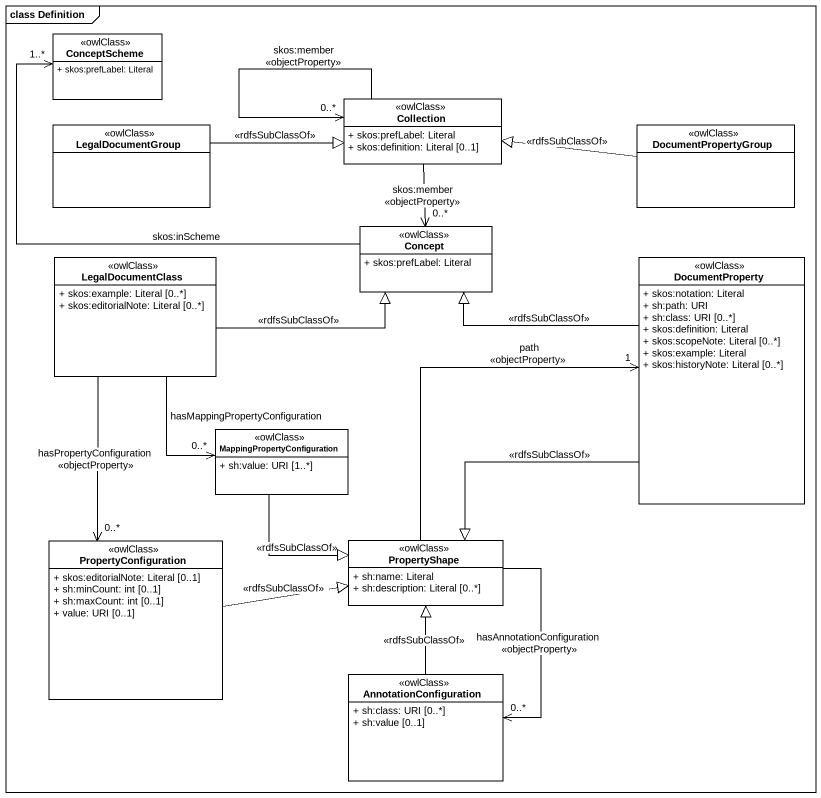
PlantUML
@startuml
mainframe class Definition
hide circle
hide empty members
skinparam classAttributeIconSize 0
class ConceptScheme <<owlClass>> {
  + skos:prefLabel: Literal
}
class Collection <<owlClass>> {
  + skos:prefLabel: Literal
  + skos:definition: Literal [0..1]
}
class LegalDocumentGroup <<owlClass>>
class DocumentPropertyGroup <<owlClass>>
class Concept <<owlClass>> {
  + skos:prefLabel: Literal
}
class LegalDocumentClass <<owlClass>> {
  + skos:example: Literal [0..*]
  + skos:editorialNote: Literal [0..*]
}
class DocumentProperty <<owlClass>> {
  + skos:notation: Literal
  + sh:path: URI
  + sh:class: URI [0..*]
  + skos:definition: Literal
  + skos:scopeNote: Literal [0..*]
  + skos:example: Literal
  + skos:historyNote: Literal [0..*]
}
class MappingPropertyConfiguration <<owlClass>> {
  + sh:value: URI [1..*]
}
class PropertyConfiguration <<owlClass>> {
  + skos:editorialNote: Literal [0..1]
  + sh:minCount: int [0..1]
  + sh:maxCount: int [0..1]
  + value: URI [0..1]
}
class PropertyShape <<owlClass>> {
  + sh:name: Literal
  + sh:description: Literal [0..*]
}
class AnnotationConfiguration <<owlClass>> {
  + sh:class: URI [0..*]
  + sh:value [0..1]
}
Collection --> "0..*" Collection : skos:member\n<<objectProperty>>
Collection --> "0..*" Concept : skos:member\n<<objectProperty>>
LegalDocumentGroup -right-|> Collection : <<rdfsSubClassOf>>
DocumentPropertyGroup -left-|> Collection : <<rdfsSubClassOf>>
Concept -up-> "1..*" ConceptScheme : skos:inScheme
LegalDocumentClass -right-|> Concept : <<rdfsSubClassOf>>
LegalDocumentClass --> "0..*" MappingPropertyConfiguration : hasMappingPropertyConfiguration
LegalDocumentClass --> "0..*" PropertyConfiguration : hasPropertyConfiguration\n<<objectProperty>>
DocumentProperty -left-|> Concept : <<rdfsSubClassOf>>
DocumentProperty --|> PropertyShape : <<rdfsSubClassOf>>
MappingPropertyConfiguration --|> PropertyShape : <<rdfsSubClassOf>>
PropertyConfiguration -right-|> PropertyShape : <<rdfsSubClassOf>>
PropertyShape -up-> "1" DocumentProperty : path\n<<objectProperty>>
PropertyShape --> "0..*" AnnotationConfiguration : hasAnnotationConfiguration\n<<objectProperty>>
AnnotationConfiguration -up-|> PropertyShape : <<rdfsSubClassOf>>
@enduml
